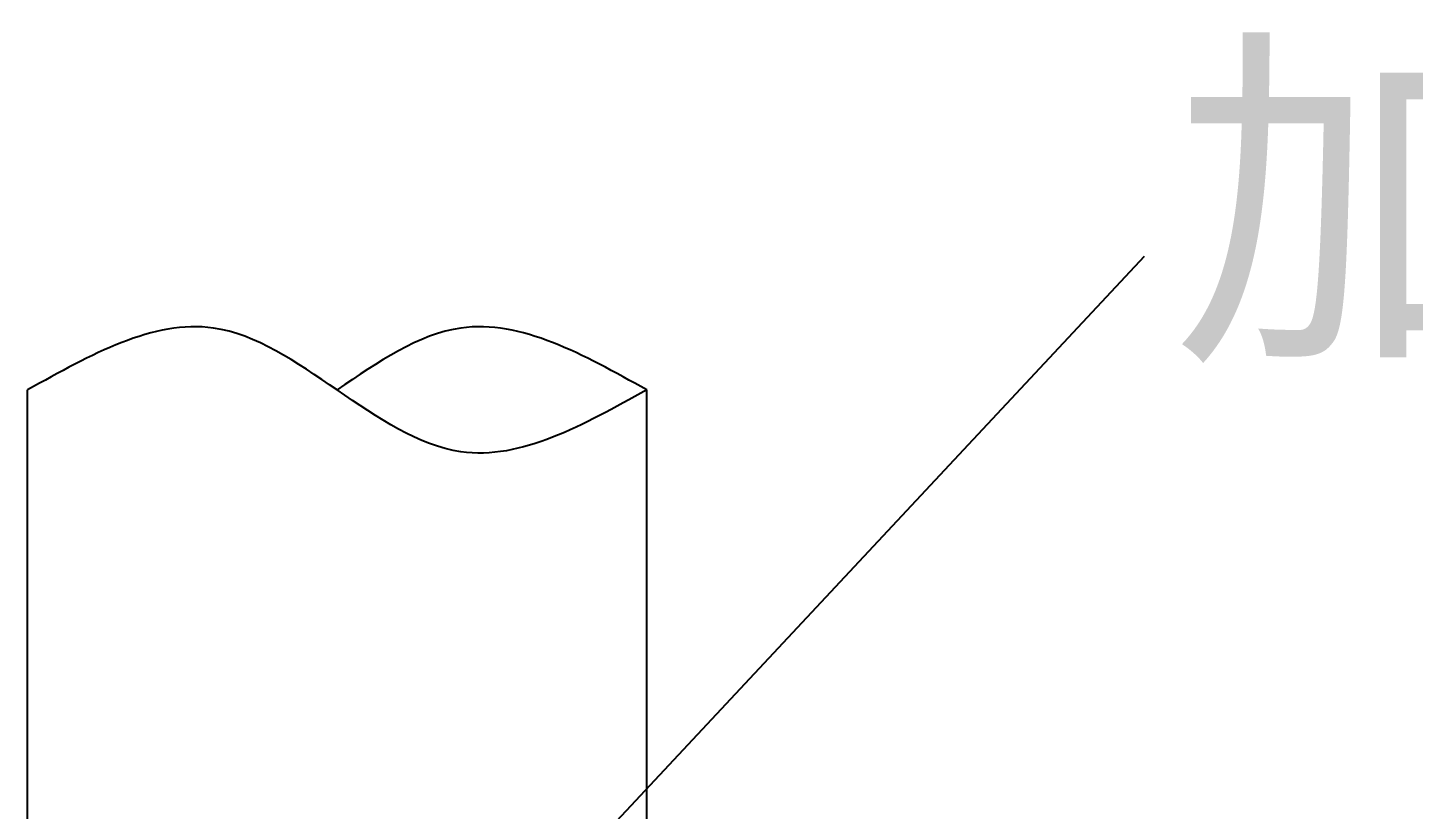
# Model space of a CAD drawing. Extents: x -191212 to 1245715665, y -234495 to 250873.
# Drawn here: x 184455 to 185318, y 131939 to 132426 of the extents above; entities that cross this region are included whole.
import ezdxf

# ---------------------------------------------------------------- set-up
doc = ezdxf.new("R2010")
doc.units = 0
doc.header["$LTSCALE"] = 500
doc.layers.get('0').update_dxf_attribs({"linetype": 'CONTINUOUS'})
doc.layers.add('PUB_TEXT', color=7, linetype='CONTINUOUS')
doc.styles.add('-宋体', font='', dxfattribs={"width": 0.8})
doc.styles.get("Standard").update_dxf_attribs({"font": 'tssdeng.shx', "width": 0.7, "bigfont": 'hztxt.shx'})
doc.styles.get('-宋体').set_extended_font_data('NSimSun')
doc.dimstyles.get("Standard").update_dxf_attribs({"dimscale": 100, "dimtxt": 3.5, "dimasz": 1, "dimexe": 2.5, "dimexo": 3, "dimgap": 1.5, "dimtad": 1, "dimdec": 0, "dimzin": 0, "dimdsep": 46, "dimtxsty": 'Standard', "dimblk": 'ARCHTICK', "dimcen": 0.09, "dimadec": 0, "dimazin": 0, "dimtfac": 1, "dimtdec": 0, "dimtix": 1, "dimtmove": 2, "dimatfit": 3, "dimfxl": 1, "dimtolj": 1, "dimtzin": 0, "dimarcsym": 0})

# ---------------------------------------------------------------- blocks, each defined once
blk = doc.blocks.new('_ArchTick')
at = {"color": 0, "linetype": 'ByBlock', "const_width": 0.4}
blk.add_lwpolyline([(-0.5, -0.5), (0.5, 0.5)], dxfattribs=at)
blk = doc.blocks.new('deeeeee')
at = {"linetype": 'Continuous'}
for p, q in [((-465813, -352159.6), (-465813, -351477.7)), ((-465233.6, -352146.9), (-465233.6, -351477.7))]:
    blk.add_line(p, q, dxfattribs=at)
blk.add_spline([(-465233.6, -351477.7), (-465407.4, -351535.7), (-465639.2, -351419.8), (-465813, -351477.7)], degree=3, dxfattribs=at)
blk.add_open_spline([(-465233.6, -351477.7), (-465292.5, -351444.8), (-465393.1, -351388.5), (-465485.1, -351451.6), (-465523.3, -351477.7)], degree=3, knots=[0, 0, 0, 0, 3.604997, 6.154114, 6.154114, 6.154114, 6.154114], dxfattribs=at)
at = {"layer": 'PUB_TEXT', "style": '-宋体'}
blk.add_text('加劲装置', height=250, dxfattribs=at).set_placement((-464742.1, -351425))
blk.add_leader([(-465497.9, -352134.2), (-464767.5, -351352.5)], dimstyle='Standard', override={"dimgap": 20, "dimtad": 0})

msp = doc.modelspace()

# ---------------------------------------------------------------- block references
at = {"layer": 'PUB_TEXT', "xscale": 0.6652800000000001, "yscale": 0.6652800000000001, "zscale": 0.6652800000000001}
msp.add_blockref('deeeeee', (494351.1, 366031.13), dxfattribs=at)

doc.saveas('drawing.dxf')
